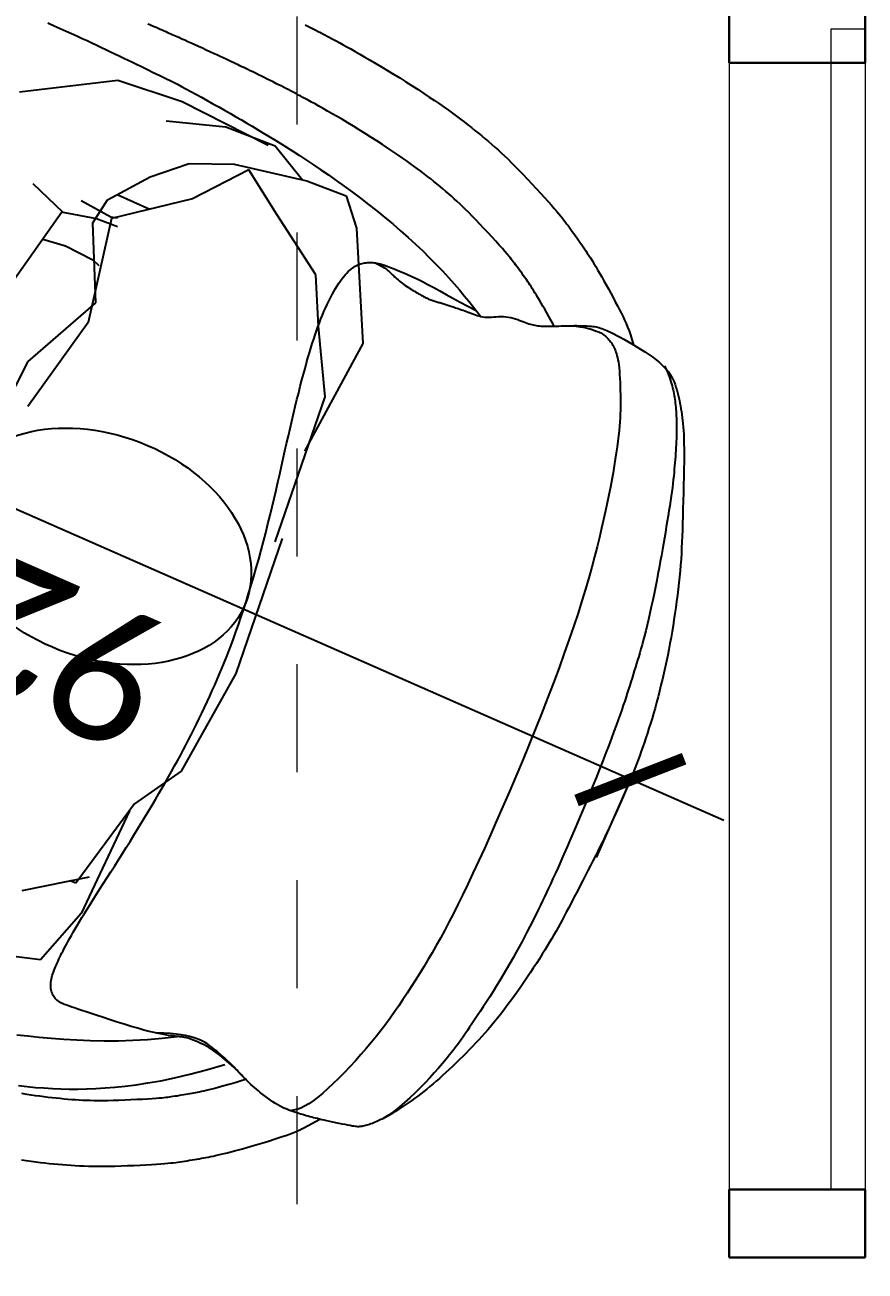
# Model space of a CAD drawing. Header units: millimetres. Extents: x -18512 to 101824, y -95768 to 52898.
# Drawn here: x 75203 to 75821, y -62387 to -61471 of the extents above; entities that cross this region are included whole.
import ezdxf

# ---------------------------------------------------------------- set-up
doc = ezdxf.new("R2010")
doc.units = ezdxf.units.MM
doc.header["$LTSCALE"] = 25
doc.header["$PDMODE"] = 3
doc.linetypes.add('Dash', pattern=[6.35, 3.175, -3.175])
doc.layers.get('0').update_dxf_attribs({"color": 254, "lineweight": 0})
doc.layers.get('Defpoints').update_dxf_attribs({"lineweight": 0})
doc.layers.add('721T_Furniture', color=1, linetype='Continuous')
doc.layers.add('WD-PEOPLE', color=8, linetype='Continuous')
for name, color, linetype, lineweight in [('A-GLAZ', 6, 'Continuous', 9), ('A-GLAZ-CWMG', 51, 'Continuous', 9), ('hatch', 252, 'Continuous', 0), ('I-WALL', 2, 'Continuous', 9)]:
    doc.layers.add(name, color=color, linetype=linetype, lineweight=lineweight)
doc.styles.add('FW_Calibri', font='calibri.ttf')
doc.dimstyles.new('1-50', dxfattribs={"dimscale": 50, "dimtxt": 2, "dimasz": 1.2, "dimexe": 1.25, "dimexo": 0.625, "dimtad": 1, "dimdec": 0, "dimtxsty": 'FW_Calibri', "dimblk": 'ARCHTICK', "dimcen": 2.5, "dimdle": 1.5, "dimadec": 0, "dimazin": 0, "dimtfac": 1, "dimtdec": 0, "dimtmove": 0, "dimatfit": 3, "dimfxl": 6, "dimfxlon": 1, "dimarcsym": 0})

# ---------------------------------------------------------------- blocks, each defined once
blk = doc.blocks.new('System Panel - Glazed-8454330-FIRST FLOOR PLAN')
at = {"layer": 'A-GLAZ', "lineweight": 18}
for p, q in [((426.67, 49.5), (-426.67, 49.5)), ((-426.67, 49.5), (-426.67, 24.5)), ((426.67, 24.5), (426.67, 49.5)), ((-426.67, 24.5), (426.67, 24.5))]:
    blk.add_line(p, q, dxfattribs=at)
blk = doc.blocks.new('Rectangular Mullion - 50 x 100mm-8454334-FIRST FLOOR PLAN')
at = {"layer": 'A-GLAZ-CWMG'}
for p, q in [((16492.07, -12913.1), (16492.07, -12084.77)), ((16592.07, -12913.1), (16592.07, -12084.77))]:
    blk.add_line(p, q, dxfattribs=at)
blk = doc.blocks.new('Rectangular Mullion - 50 x 100mm-7747785-FIRST FLOOR PLAN')
at = {"layer": 'A-GLAZ-CWMG', "lineweight": 30}
for p, q in [((0, 50), (-50, 50)), ((-50, 50), (-50, -50)), ((0, -50), (0, 50)), ((-50, -50), (0, -50))]:
    blk.add_line(p, q, dxfattribs=at)
blk = doc.blocks.new('Rectangular Mullion - 50 x 100mm-5950993-FIRST FLOOR PLAN')
at = {"layer": 'A-GLAZ-CWMG', "lineweight": 30}
for p, q in [((-25, 50), (25, 50)), ((-25, -50), (-25, 50)), ((25, 50), (25, -50)), ((25, -50), (-25, -50))]:
    blk.add_line(p, q, dxfattribs=at)
blk = doc.blocks.new('Reception Armchair')
for points in [[(19259.4, 17710.44), (19259.59, 17712.43), (19259.77, 17714.06), (19259.95, 17715.39), (19260.11, 17716.46), (19260.28, 17717.33), (19260.44, 17718.03), (19260.61, 17718.63), (19260.79, 17719.18), (19260.98, 17719.7), (19261.18, 17720.23), (19261.39, 17720.76), (19261.62, 17721.31), (19261.85, 17721.9), (19262.1, 17722.52), (19262.37, 17723.19), (19262.64, 17723.92), (19262.93, 17724.72), (19263.22, 17725.58), (19263.52, 17726.48), (19263.82, 17727.44), (19264.12, 17728.43), (19264.4, 17729.45), (19264.68, 17730.49), (19264.93, 17731.54), (19265.16, 17732.6), (19265.37, 17733.65), (19265.57, 17734.7), (19265.74, 17735.72), (19265.9, 17736.72), (19266.04, 17737.68), (19266.17, 17738.6), (19266.29, 17739.46), (19266.4, 17740.27), (19266.5, 17741.02), (19266.59, 17741.73), (19266.67, 17742.41), (19266.74, 17743.05), (19266.8, 17743.67), (19266.86, 17744.28), (19266.9, 17744.87), (19266.94, 17745.47), (19266.97, 17746.07), (19266.99, 17746.67), (19267, 17747.27), (19267, 17747.87), (19266.99, 17748.47), (19266.97, 17749.06), (19266.93, 17749.66), (19266.89, 17750.26), (19266.83, 17750.86), (19266.77, 17751.45), (19266.7, 17752.05), (19266.63, 17752.65), (19266.56, 17753.25), (19266.49, 17753.85), (19266.42, 17754.45), (19266.37, 17755.06), (19266.31, 17755.67), (19266.27, 17756.28), (19266.22, 17756.89), (19266.18, 17757.5), (19266.13, 17758.12), (19266.09, 17758.74), (19266.05, 17759.36), (19266, 17759.98), (19265.94, 17760.62), (19265.89, 17761.28), (19265.83, 17761.96), (19265.78, 17762.67), (19265.72, 17763.42), (19265.67, 17764.23), (19265.61, 17765.09), (19265.56, 17766.01), (19265.51, 17766.99), (19265.46, 17768.01), (19265.42, 17769.07), (19265.37, 17770.16), (19265.33, 17771.26), (19265.29, 17772.38), (19265.25, 17773.49), (19265.2, 17774.6), (19265.15, 17775.7), (19265.07, 17776.8), (19264.96, 17777.9), (19264.8, 17779.01), (19264.57, 17780.12), (19264.27, 17781.25), (19263.88, 17782.39), (19263.4, 17783.55), (19262.85, 17784.74), (19262.25, 17785.95), (19261.62, 17787.18), (19261, 17788.45), (19260.41, 17789.74), (19259.87, 17791.07), (19259.41, 17792.43), (19259.06, 17793.82), (19258.79, 17795.23), (19258.6, 17796.65), (19258.47, 17798.06), (19258.39, 17799.43), (19258.35, 17800.77), (19258.32, 17802.04), (19258.29, 17803.23), (19258.26, 17804.33), (19258.21, 17805.35), (19258.14, 17806.31), (19258.06, 17807.22), (19257.95, 17808.09), (19257.82, 17808.93), (19257.66, 17809.77), (19257.47, 17810.62), (19257.25, 17811.49), (19256.99, 17812.38), (19256.71, 17813.3), (19256.39, 17814.24), (19256.04, 17815.21), (19255.66, 17816.22), (19255.24, 17817.25), (19254.8, 17818.31), (19254.32, 17819.42), (19253.81, 17820.55), (19253.28, 17821.72), (19252.73, 17822.94), (19252.16, 17824.19), (19251.57, 17825.48), (19250.97, 17826.81), (19250.36, 17828.19), (19249.75, 17829.6), (19249.14, 17831.05), (19248.55, 17832.49), (19247.97, 17833.93), (19247.42, 17835.33), (19246.92, 17836.68), (19246.45, 17837.96), (19246.05, 17839.15), (19245.7, 17840.24), (19245.42, 17841.23), (19245.19, 17842.16), (19245, 17843.05), (19244.85, 17843.9), (19244.74, 17844.76), (19244.66, 17845.63), (19244.6, 17846.53), (19244.57, 17847.49), (19244.55, 17848.54), (19244.56, 17849.7), (19244.61, 17851.01), (19244.69, 17852.48), (19244.81, 17854.16), (19244.97, 17856.06), (19245.19, 17858.21), (19245.46, 17860.63), (19245.78, 17863.27), (19246.15, 17866.07), (19246.57, 17868.96), (19247.03, 17871.87), (19247.54, 17874.75), (19248.09, 17877.53), (19248.68, 17880.15), (19249.31, 17882.55), (19249.98, 17884.75), (19250.7, 17886.75), (19251.46, 17888.59), (19252.28, 17890.27), (19253.14, 17891.82), (19254.07, 17893.26), (19255.06, 17894.6), (19256.11, 17895.86), (19257.22, 17897.06), (19258.38, 17898.19), (19259.58, 17899.27), (19260.82, 17900.3), (19262.08, 17901.29), (19263.38, 17902.24), (19264.68, 17903.17), (19266, 17904.08), (19267.34, 17904.97), (19268.69, 17905.85), (19270.08, 17906.72), (19271.49, 17907.58), (19272.95, 17908.44), (19274.46, 17909.3), (19276.02, 17910.17), (19277.65, 17911.05), (19279.38, 17911.95), (19281.25, 17912.89), (19283.31, 17913.88), (19285.61, 17914.94), (19288.17, 17916.08), (19291.05, 17917.31), (19294.29, 17918.66), (19297.9, 17920.12), (19301.83, 17921.68), (19305.99, 17923.31), (19310.31, 17924.97), (19314.68, 17926.65), (19319.04, 17928.31), (19323.29, 17929.92), (19327.35, 17931.46), (19331.17, 17932.9), (19334.75, 17934.25), (19338.16, 17935.53), (19341.43, 17936.73), (19344.61, 17937.87), (19347.75, 17938.97), (19350.88, 17940.04), (19354.06, 17941.08), (19357.33, 17942.11), (19360.66, 17943.13), (19364.06, 17944.13), (19367.5, 17945.11), (19370.97, 17946.06), (19374.45, 17947), (19377.94, 17947.9), (19381.4, 17948.78), (19384.85, 17949.63), (19388.26, 17950.45), (19391.67, 17951.23), (19395.07, 17951.99), (19398.48, 17952.72), (19401.89, 17953.43), (19405.33, 17954.11), (19408.8, 17954.77), (19412.3, 17955.4), (19415.82, 17956.01), (19419.35, 17956.59), (19422.86, 17957.14), (19426.34, 17957.66), (19429.77, 17958.14), (19433.14, 17958.59), (19436.42, 17959), (19439.61, 17959.36), (19442.7, 17959.69), (19445.71, 17959.98), (19448.65, 17960.23), (19451.53, 17960.46), (19454.35, 17960.66), (19457.12, 17960.84), (19459.86, 17960.99), (19462.57, 17961.12), (19465.26, 17961.24), (19467.95, 17961.34), (19470.65, 17961.42), (19473.35, 17961.48), (19476.09, 17961.53), (19478.87, 17961.56), (19481.69, 17961.57), (19484.57, 17961.56), (19487.48, 17961.54), (19490.42, 17961.5), (19493.36, 17961.45), (19496.29, 17961.38), (19499.17, 17961.31), (19502, 17961.22), (19504.75, 17961.12), (19507.42, 17961.01), (19510.02, 17960.9), (19512.58, 17960.77), (19515.14, 17960.63), (19517.73, 17960.47), (19520.38, 17960.3), (19523.11, 17960.11), (19525.97, 17959.91), (19528.96, 17959.68), (19532.07, 17959.43), (19535.27, 17959.18), (19538.52, 17958.91), (19541.79, 17958.64), (19545.04, 17958.36), (19548.26, 17958.08), (19551.39, 17957.81), (19554.42, 17957.54), (19557.35, 17957.28), (19560.18, 17957.02), (19562.93, 17956.77), (19565.6, 17956.51), (19568.2, 17956.25), (19570.73, 17955.99), (19573.2, 17955.73), (19575.63, 17955.45), (19578.03, 17955.16), (19580.44, 17954.86), (19582.88, 17954.53), (19585.38, 17954.17), (19587.97, 17953.77), (19590.68, 17953.34), (19593.52, 17952.86), (19596.52, 17952.33), (19599.66, 17951.75), (19602.91, 17951.13), (19606.23, 17950.48), (19609.59, 17949.8), (19612.96, 17949.09), (19616.32, 17948.37), (19619.62, 17947.63), (19622.84, 17946.89), (19625.98, 17946.13), (19629.05, 17945.36), (19632.03, 17944.59), (19634.94, 17943.8), (19637.78, 17942.99), (19640.55, 17942.16), (19643.24, 17941.32), (19645.87, 17940.46), (19648.45, 17939.58), (19650.98, 17938.68), (19653.47, 17937.75), (19655.95, 17936.81), (19658.41, 17935.84), (19660.88, 17934.85), (19663.35, 17933.83), (19665.85, 17932.79), (19668.35, 17931.73), (19670.86, 17930.65), (19673.34, 17929.56), (19675.8, 17928.46), (19678.22, 17927.36), (19680.58, 17926.25), (19682.88, 17925.15), (19685.09, 17924.05), (19687.24, 17922.96), (19689.32, 17921.87), (19691.34, 17920.78), (19693.31, 17919.68), (19695.23, 17918.57), (19697.12, 17917.45), (19698.97, 17916.33), (19700.8, 17915.18), (19702.59, 17914.04), (19704.32, 17912.91), (19705.98, 17911.81), (19707.54, 17910.75), (19709, 17909.75), (19710.33, 17908.82), (19711.51, 17907.98), (19712.54, 17907.23), (19713.43, 17906.58), (19714.21, 17905.98), (19714.9, 17905.44), (19715.53, 17904.94), (19716.12, 17904.44), (19716.7, 17903.95), (19717.28, 17903.43), (19717.9, 17902.89), (19718.54, 17902.31), (19719.2, 17901.71), (19719.87, 17901.08), (19720.54, 17900.44), (19721.19, 17899.78), (19721.83, 17899.12), (19722.45, 17898.46), (19723.03, 17897.8), (19723.57, 17897.15), (19724.08, 17896.5), (19724.55, 17895.88), (19724.98, 17895.26), (19725.37, 17894.67), (19725.73, 17894.11), (19726.05, 17893.57), (19726.32, 17893.06), (19726.57, 17892.54), (19726.8, 17892), (19727.01, 17891.39), (19727.23, 17890.68), (19727.44, 17889.85), (19727.68, 17888.86), (19727.93, 17887.67), (19728.22, 17886.28), (19728.53, 17884.71), (19728.86, 17883.01), (19729.2, 17881.22), (19729.54, 17879.39), (19729.87, 17877.56), (19730.2, 17875.78), (19730.49, 17874.11), (19730.76, 17872.56), (19731.01, 17871.13), (19731.22, 17869.81), (19731.42, 17868.57), (19731.6, 17867.4), (19731.76, 17866.28), (19731.91, 17865.19), (19732.05, 17864.1), (19732.19, 17863.02), (19732.31, 17861.92), (19732.43, 17860.81), (19732.55, 17859.69), (19732.65, 17858.56), (19732.75, 17857.41), (19732.85, 17856.26), (19732.94, 17855.08), (19733.02, 17853.89), (19733.09, 17852.67), (19733.14, 17851.42), (19733.16, 17850.13), (19733.14, 17848.78), (19733.08, 17847.38), (19732.95, 17845.9), (19732.77, 17844.34), (19732.52, 17842.71), (19732.2, 17841.01), (19731.84, 17839.26), (19731.43, 17837.51), (19730.99, 17835.75), (19730.53, 17834.04), (19730.05, 17832.37), (19729.58, 17830.78), (19729.11, 17829.3), (19728.65, 17827.9), (19728.2, 17826.6), (19727.76, 17825.37), (19727.32, 17824.22), (19726.89, 17823.13), (19726.47, 17822.1), (19726.05, 17821.12), (19725.64, 17820.18), (19725.23, 17819.27), (19724.82, 17818.38), (19724.41, 17817.49), (19723.99, 17816.58), (19723.57, 17815.65), (19723.13, 17814.68), (19722.68, 17813.65), (19722.22, 17812.55), (19721.74, 17811.4), (19721.26, 17810.21), (19720.78, 17808.99), (19720.3, 17807.76), (19719.84, 17806.52), (19719.39, 17805.3), (19718.96, 17804.1), (19718.55, 17802.94), (19718.17, 17801.81), (19717.82, 17800.72), (19717.48, 17799.65), (19717.17, 17798.61), (19716.87, 17797.59), (19716.59, 17796.59), (19716.32, 17795.59), (19716.07, 17794.61), (19715.84, 17793.6), (19715.64, 17792.56), (19715.47, 17791.44), (19715.34, 17790.23), (19715.27, 17788.89), (19715.25, 17787.41), (19715.3, 17785.75), (19715.42, 17783.9), (19715.65, 17781.82), (19716.02, 17779.49), (19716.56, 17776.89), (19717.31, 17774.01), (19718.29, 17770.8), (19719.55, 17767.26), (19721.1, 17763.36)], [(19250.68, 17888.39), (19252.09, 17889.96), (19253.4, 17891.34), (19254.62, 17892.55), (19255.77, 17893.62), (19256.85, 17894.57), (19257.87, 17895.42), (19258.85, 17896.2), (19259.81, 17896.92), (19260.74, 17897.6), (19261.66, 17898.26), (19262.58, 17898.9), (19263.5, 17899.51), (19264.43, 17900.11), (19265.36, 17900.7), (19266.32, 17901.28), (19267.3, 17901.85), (19268.3, 17902.43), (19269.34, 17903), (19270.41, 17903.56), (19271.51, 17904.13), (19272.64, 17904.7), (19273.8, 17905.27), (19275, 17905.83), (19276.23, 17906.4), (19277.49, 17906.97), (19278.78, 17907.53), (19280.11, 17908.1), (19281.48, 17908.66), (19282.87, 17909.22), (19284.3, 17909.79), (19285.77, 17910.35), (19287.27, 17910.91), (19288.8, 17911.46), (19290.36, 17912.02), (19291.96, 17912.58), (19293.58, 17913.14), (19295.24, 17913.7), (19296.93, 17914.26), (19298.65, 17914.82), (19300.4, 17915.39), (19302.18, 17915.96), (19304.01, 17916.53), (19305.89, 17917.11), (19307.84, 17917.71), (19309.88, 17918.3), (19312.02, 17918.91), (19314.28, 17919.54), (19316.66, 17920.17), (19319.18, 17920.82), (19321.84, 17921.48), (19324.61, 17922.16), (19327.49, 17922.84), (19330.47, 17923.54), (19333.54, 17924.25), (19336.67, 17924.97), (19339.87, 17925.7), (19343.12, 17926.43), (19346.43, 17927.18), (19349.79, 17927.93), (19353.22, 17928.68), (19356.71, 17929.44), (19360.28, 17930.19), (19363.92, 17930.95), (19367.65, 17931.7), (19371.45, 17932.46), (19375.3, 17933.2), (19379.15, 17933.92), (19382.96, 17934.61), (19386.69, 17935.27), (19390.29, 17935.88), (19393.73, 17936.44), (19396.97, 17936.94), (19399.97, 17937.37), (19402.75, 17937.74), (19405.35, 17938.07), (19407.79, 17938.35), (19410.12, 17938.59), (19412.35, 17938.81), (19414.53, 17939.02), (19416.69, 17939.22), (19418.84, 17939.42), (19421.01, 17939.62), (19423.2, 17939.82), (19425.4, 17940.02), (19427.63, 17940.21), (19429.89, 17940.41), (19432.19, 17940.6), (19434.52, 17940.79), (19436.9, 17940.98), (19439.37, 17941.16), (19441.95, 17941.34), (19444.7, 17941.51), (19447.65, 17941.67), (19450.84, 17941.83), (19454.31, 17941.98), (19458.1, 17942.13), (19462.24, 17942.26), (19466.7, 17942.39), (19471.44, 17942.51), (19476.42, 17942.61), (19481.6, 17942.69), (19486.94, 17942.75), (19492.41, 17942.8), (19497.96, 17942.81), (19503.55, 17942.81), (19509.13, 17942.77), (19514.65, 17942.72), (19520.05, 17942.65), (19525.28, 17942.57), (19530.28, 17942.47), (19535, 17942.37), (19539.39, 17942.26), (19543.41, 17942.15), (19547.09, 17942.03), (19550.48, 17941.92), (19553.63, 17941.79), (19556.59, 17941.67), (19559.39, 17941.53), (19562.11, 17941.39), (19564.77, 17941.25), (19567.44, 17941.09), (19570.12, 17940.92), (19572.84, 17940.74), (19575.62, 17940.54), (19578.47, 17940.32), (19581.43, 17940.08), (19584.5, 17939.81), (19587.7, 17939.51), (19591.05, 17939.19), (19594.54, 17938.83), (19598.13, 17938.44), (19601.8, 17938.02), (19605.54, 17937.56), (19609.31, 17937.06), (19613.09, 17936.53), (19616.86, 17935.96), (19620.6, 17935.36), (19624.28, 17934.73), (19627.87, 17934.09), (19631.35, 17933.44), (19634.7, 17932.8), (19637.89, 17932.17), (19640.9, 17931.58), (19643.69, 17931.03), (19646.27, 17930.53), (19648.67, 17930.06), (19650.94, 17929.61), (19653.14, 17929.16), (19655.33, 17928.68), (19657.57, 17928.17), (19659.9, 17927.6), (19662.38, 17926.95), (19665.07, 17926.22), (19667.94, 17925.39), (19670.99, 17924.46), (19674.2, 17923.44), (19677.56, 17922.33), (19681.05, 17921.11), (19684.65, 17919.81), (19688.35, 17918.4), (19692.12, 17916.9), (19695.93, 17915.3), (19699.73, 17913.61), (19703.47, 17911.83), (19707.1, 17909.95), (19710.58, 17907.99), (19713.85, 17905.93), (19716.88, 17903.79)], [(19249.75, 17829.6), (19249.02, 17832.2), (19248.45, 17834.43), (19248.02, 17836.32), (19247.71, 17837.92), (19247.49, 17839.29), (19247.35, 17840.46), (19247.26, 17841.48), (19247.21, 17842.4), (19247.17, 17843.25), (19247.14, 17844.05), (19247.13, 17844.81), (19247.13, 17845.53), (19247.16, 17846.23), (19247.21, 17846.9), (19247.28, 17847.56), (19247.38, 17848.22), (19247.52, 17848.88), (19247.69, 17849.54), (19247.88, 17850.2), (19248.11, 17850.86), (19248.38, 17851.52), (19248.67, 17852.19), (19249, 17852.85), (19249.36, 17853.5), (19249.75, 17854.16), (19250.18, 17854.81), (19250.64, 17855.47), (19251.14, 17856.12), (19251.68, 17856.76), (19252.25, 17857.41), (19252.86, 17858.06), (19253.51, 17858.7), (19254.2, 17859.35), (19254.95, 17860), (19255.78, 17860.67), (19256.7, 17861.36), (19257.75, 17862.07), (19258.93, 17862.82), (19260.28, 17863.61), (19261.8, 17864.45), (19263.51, 17865.34), (19265.38, 17866.27), (19267.39, 17867.23), (19269.48, 17868.21), (19271.64, 17869.19), (19273.82, 17870.16), (19276, 17871.11), (19278.13, 17872.03), (19280.19, 17872.9), (19282.21, 17873.73), (19284.23, 17874.54), (19286.29, 17875.32), (19288.42, 17876.09), (19290.66, 17876.86), (19293.06, 17877.63), (19295.64, 17878.42), (19298.43, 17879.23), (19301.45, 17880.06), (19304.67, 17880.91), (19308.09, 17881.77), (19311.7, 17882.65), (19315.48, 17883.53), (19319.43, 17884.42), (19323.55, 17885.31), (19327.81, 17886.2), (19332.24, 17887.08), (19336.84, 17887.97), (19341.62, 17888.84), (19346.6, 17889.71), (19351.79, 17890.57), (19357.19, 17891.41), (19362.82, 17892.24), (19368.69, 17893.06), (19374.83, 17893.85), (19381.26, 17894.62), (19387.99, 17895.35), (19395.06, 17896.03), (19402.49, 17896.67), (19410.29, 17897.24), (19418.5, 17897.76), (19427.13, 17898.2), (19436.11, 17898.58), (19445.4, 17898.89), (19454.92, 17899.13), (19464.61, 17899.31), (19474.42, 17899.42), (19484.27, 17899.48), (19494.1, 17899.48), (19503.85, 17899.42), (19513.46, 17899.3), (19522.89, 17899.14), (19532.07, 17898.93), (19540.95, 17898.69), (19549.47, 17898.41), (19557.58, 17898.1), (19565.24, 17897.76), (19572.39, 17897.41), (19579.07, 17897.02), (19585.34, 17896.61), (19591.24, 17896.18), (19596.83, 17895.71), (19602.15, 17895.21), (19607.27, 17894.67), (19612.22, 17894.09), (19617.06, 17893.47), (19621.8, 17892.81), (19626.44, 17892.12), (19631.01, 17891.39), (19635.49, 17890.62), (19639.91, 17889.82), (19644.27, 17888.99), (19648.58, 17888.14), (19652.85, 17887.25), (19657.09, 17886.32), (19661.33, 17885.34), (19665.57, 17884.3), (19669.84, 17883.19), (19674.14, 17881.99), (19678.51, 17880.7), (19682.94, 17879.3), (19687.45, 17877.79), (19692, 17876.18), (19696.52, 17874.49), (19700.96, 17872.75), (19705.26, 17870.98), (19709.37, 17869.19), (19713.23, 17867.41), (19716.78, 17865.67), (19719.99, 17863.97), (19722.84, 17862.3), (19725.35, 17860.64), (19727.55, 17858.98), (19729.42, 17857.28), (19731.01, 17855.54), (19732.3, 17853.74), (19733.33, 17851.84)], [(19726.22, 17821.52), (19726.31, 17821.42), (19727.98, 17819.39), (19729.62, 17817.37), (19731.22, 17815.39), (19732.73, 17813.5), (19734.13, 17811.7), (19735.45, 17809.99), (19736.69, 17808.37), (19737.84, 17806.83), (19738.91, 17805.38), (19739.92, 17804), (19740.85, 17802.7), (19741.72, 17801.47), (19742.52, 17800.33), (19743.25, 17799.28), (19743.93, 17798.3), (19744.56, 17797.36), (19745.16, 17796.45), (19745.75, 17795.55), (19746.35, 17794.62), (19746.96, 17793.66), (19747.6, 17792.64), (19748.26, 17791.59), (19748.93, 17790.51), (19749.59, 17789.42), (19750.26, 17788.33), (19750.91, 17787.24), (19751.55, 17786.17), (19752.16, 17785.15), (19752.71, 17784.21), (19753.2, 17783.37), (19753.67, 17782.54), (19754.17, 17781.62), (19754.75, 17780.52), (19755.45, 17779.17), (19756.29, 17777.5), (19757.29, 17775.48), (19758.47, 17773.07), (19759.77, 17770.35), (19761.17, 17767.41), (19762.62, 17764.31), (19764.09, 17761.15), (19765.52, 17758.01), (19766.88, 17754.96), (19768.14, 17752.11), (19769.26, 17749.48), (19770.26, 17747.07), (19771.16, 17744.81), (19771.99, 17742.68), (19772.75, 17740.64), (19773.48, 17738.64), (19774.18, 17736.63), (19774.87, 17734.59), (19775.56, 17732.51), (19776.24, 17730.4), (19776.91, 17728.26), (19777.57, 17726.1), (19778.22, 17723.9), (19778.87, 17721.66), (19779.51, 17719.38), (19780.15, 17717.05), (19780.78, 17714.68), (19781.4, 17712.27), (19782.02, 17709.78), (19782.64, 17707.2), (19783.27, 17704.48)], [(19818.93, 17718.82), (19818.23, 17721.61), (19817.54, 17724.32), (19816.83, 17726.95), (19816.13, 17729.54), (19815.41, 17732.08), (19814.69, 17734.59), (19813.95, 17737.06), (19813.21, 17739.5), (19812.45, 17741.91), (19811.68, 17744.29), (19810.9, 17746.65), (19810.11, 17749), (19809.29, 17751.36), (19808.42, 17753.75), (19807.5, 17756.2), (19806.52, 17758.75), (19805.45, 17761.42), (19804.28, 17764.22), (19803.01, 17767.2), (19801.62, 17770.37), (19800.15, 17773.66), (19798.62, 17777.01), (19797.07, 17780.36), (19795.54, 17783.62), (19794.06, 17786.73), (19792.67, 17789.63), (19791.4, 17792.23), (19790.28, 17794.5), (19789.29, 17796.46), (19788.41, 17798.16), (19787.62, 17799.65), (19786.89, 17800.98), (19786.21, 17802.19), (19785.55, 17803.34), (19784.88, 17804.47), (19784.19, 17805.63), (19783.48, 17806.81), (19782.76, 17808.01), (19782.02, 17809.22), (19781.28, 17810.43), (19780.54, 17811.64), (19779.8, 17812.82), (19779.07, 17813.99), (19778.34, 17815.12), (19777.62, 17816.24), (19776.9, 17817.35), (19776.15, 17818.48), (19775.37, 17819.63), (19774.56, 17820.82), (19773.69, 17822.07), (19772.76, 17823.39), (19771.77, 17824.8), (19770.7, 17826.28), (19769.55, 17827.86), (19768.32, 17829.52), (19767.01, 17831.27), (19765.62, 17833.1), (19764.13, 17835.03), (19762.55, 17837.04), (19760.89, 17839.14), (19759.15, 17841.29), (19757.38, 17843.47), (19755.58, 17845.65), (19753.81, 17847.79), (19752.06, 17849.86), (19750.39, 17851.83), (19748.8, 17853.68), (19747.32, 17855.38), (19745.88, 17856.97), (19744.44, 17858.5), (19742.91, 17860.04), (19741.23, 17861.62), (19739.34, 17863.31), (19737.16, 17865.16), (19731.19, 17870.03)], [(19253.87, 17820.42), (19253.02, 17819.39), (19251.37, 17817.37), (19249.78, 17815.39), (19248.27, 17813.5), (19246.86, 17811.7), (19245.54, 17809.99), (19244.31, 17808.37), (19243.16, 17806.83), (19242.08, 17805.38), (19241.08, 17804), (19240.14, 17802.7), (19239.27, 17801.47), (19238.47, 17800.33), (19237.74, 17799.28), (19237.07, 17798.3), (19236.44, 17797.36), (19235.84, 17796.45), (19235.25, 17795.55), (19234.65, 17794.62), (19234.03, 17793.66), (19233.39, 17792.64), (19232.74, 17791.59), (19232.07, 17790.51), (19231.4, 17789.42), (19230.74, 17788.33), (19230.08, 17787.24), (19229.44, 17786.17), (19228.83, 17785.15), (19228.29, 17784.21), (19227.8, 17783.37), (19227.33, 17782.54), (19226.83, 17781.62), (19226.24, 17780.52), (19225.54, 17779.17), (19224.7, 17777.5), (19223.7, 17775.48), (19222.53, 17773.07), (19221.22, 17770.35), (19219.82, 17767.41), (19218.37, 17764.31), (19216.91, 17761.15), (19215.48, 17758.01), (19214.11, 17754.96), (19212.86, 17752.11), (19211.74, 17749.48), (19210.74, 17747.07), (19209.83, 17744.81), (19209.01, 17742.68), (19208.24, 17740.64), (19207.52, 17738.64), (19206.82, 17736.63), (19206.13, 17734.59), (19205.44, 17732.51), (19204.76, 17730.4), (19204.09, 17728.26), (19203.43, 17726.1), (19202.78, 17723.9), (19202.13, 17721.66), (19201.49, 17719.38), (19200.85, 17717.05), (19200.22, 17714.68), (19199.6, 17712.27), (19198.98, 17709.78), (19198.35, 17707.2), (19197.73, 17704.48), (19197.09, 17701.61), (19196.44, 17698.55), (19195.76, 17695.28), (19195.07, 17691.78), (19194.37, 17688.08), (19193.66, 17684.24), (19192.96, 17680.31), (19192.27, 17676.34), (19191.61, 17672.39), (19190.98, 17668.5), (19190.4, 17664.74), (19189.86, 17661.12), (19189.37, 17657.65), (19188.92, 17654.34), (19188.51, 17651.21), (19188.13, 17648.26), (19187.8, 17645.5), (19187.5, 17642.96), (19187.23, 17640.63), (19187, 17638.55), (19186.8, 17636.7), (19186.62, 17635.05), (19186.47, 17633.56), (19186.33, 17632.17), (19186.2, 17630.85), (19186.08, 17629.54), (19185.97, 17628.2), (19185.84, 17626.81), (19185.72, 17625.38), (19185.6, 17623.89), (19185.47, 17622.36), (19185.35, 17620.76), (19185.22, 17619.11), (19185.09, 17617.4), (19184.96, 17615.62), (19184.83, 17613.76), (19184.69, 17611.86), (19184.56, 17609.92), (19184.43, 17608), (19184.31, 17606.1), (19184.19, 17604.28), (19184.08, 17602.53), (19183.97, 17600.88), (19183.88, 17599.38), (19183.8, 17598), (19183.72, 17596.71), (19183.65, 17595.47), (19183.58, 17594.24), (19183.52, 17592.98), (19183.45, 17591.66), (19183.38, 17590.24), (19183.3, 17588.71), (19183.22, 17587.06), (19183.14, 17585.3), (19183.06, 17583.43), (19182.97, 17581.45), (19182.89, 17579.38), (19182.8, 17577.22), (19182.71, 17574.96), (19182.62, 17572.62), (19182.53, 17570.24), (19182.45, 17567.83), (19182.36, 17565.45), (19182.28, 17563.15), (19182.21, 17560.97), (19182.14, 17558.95), (19182.09, 17557.14), (19182.04, 17555.58), (19181.99, 17554.23), (19181.96, 17553.04), (19181.92, 17551.99), (19181.9, 17551.03), (19181.87, 17550.11), (19181.85, 17549.17), (19181.82, 17548.2), (19181.8, 17547.11), (19181.77, 17545.95), (19181.74, 17544.72), (19181.72, 17543.45), (19181.69, 17542.15), (19181.66, 17540.82), (19181.63, 17539.5), (19181.61, 17538.19), (19181.58, 17536.91), (19181.56, 17535.66)], [(19147.19, 17620.21), (19147.33, 17622), (19147.46, 17623.73), (19147.59, 17625.4), (19147.73, 17627.01), (19147.86, 17628.57), (19147.98, 17630.08), (19148.11, 17631.54), (19148.24, 17632.97), (19148.37, 17634.39), (19148.51, 17635.84), (19148.66, 17637.37), (19148.83, 17639), (19149.02, 17640.78), (19149.23, 17642.74), (19149.47, 17644.92), (19149.75, 17647.35), (19150.07, 17650.02), (19150.42, 17652.93), (19150.82, 17656.05), (19151.25, 17659.38), (19151.73, 17662.9), (19152.26, 17666.59), (19152.83, 17670.45), (19153.45, 17674.45), (19154.11, 17678.55), (19154.81, 17682.71), (19155.53, 17686.88), (19156.27, 17691.02), (19157.02, 17695.08), (19157.77, 17699.01), (19158.51, 17702.78), (19159.24, 17706.33), (19159.96, 17709.7), (19160.67, 17712.88), (19161.37, 17715.92), (19162.07, 17718.82), (19162.76, 17721.61), (19163.46, 17724.32), (19164.16, 17726.95), (19164.87, 17729.54), (19165.59, 17732.08), (19166.31, 17734.59), (19167.04, 17737.06), (19167.79, 17739.5), (19168.54, 17741.91), (19169.31, 17744.29), (19170.09, 17746.65), (19170.89, 17749), (19171.71, 17751.36), (19172.57, 17753.75), (19173.49, 17756.2), (19174.48, 17758.75), (19175.55, 17761.42), (19176.71, 17764.22), (19177.99, 17767.2), (19179.37, 17770.37), (19180.85, 17773.66), (19182.38, 17777.01), (19183.92, 17780.36), (19185.45, 17783.62), (19186.93, 17786.73), (19188.32, 17789.63), (19189.59, 17792.23), (19190.72, 17794.5), (19191.71, 17796.46), (19192.59, 17798.16), (19193.38, 17799.65), (19194.1, 17800.98), (19194.79, 17802.19), (19195.45, 17803.34), (19196.12, 17804.47), (19196.8, 17805.63), (19197.51, 17806.81), (19198.24, 17808.01), (19198.97, 17809.22), (19199.71, 17810.43), (19200.46, 17811.64), (19201.2, 17812.82), (19201.93, 17813.99), (19202.65, 17815.12), (19203.37, 17816.24), (19204.1, 17817.35), (19204.85, 17818.48), (19205.62, 17819.63), (19206.44, 17820.82), (19207.3, 17822.07), (19208.23, 17823.39), (19209.23, 17824.8), (19210.3, 17826.28), (19211.45, 17827.86), (19212.67, 17829.52), (19213.98, 17831.27), (19215.38, 17833.1), (19216.87, 17835.03), (19218.44, 17837.04), (19220.11, 17839.14), (19221.84, 17841.29), (19223.62, 17843.47), (19225.41, 17845.65), (19227.19, 17847.79), (19228.93, 17849.86), (19230.61, 17851.83), (19232.2, 17853.68), (19233.68, 17855.38), (19235.11, 17856.97), (19236.56, 17858.5), (19238.09, 17860.04), (19239.77, 17861.62), (19241.66, 17863.31), (19243.83, 17865.16), (19246.35, 17867.21)], [(19725.14, 17818.95), (19722.47, 17812.6), (19720.44, 17807.05), (19718.95, 17802.22), (19717.93, 17798.06), (19717.28, 17794.51), (19716.93, 17791.49), (19716.77, 17788.96), (19716.73, 17786.83), (19716.74, 17785.06), (19716.77, 17783.59), (19716.82, 17782.39), (19716.89, 17781.4), (19716.98, 17780.6), (19717.09, 17779.92), (19717.2, 17779.34), (19717.33, 17778.8), (19717.46, 17778.28), (19717.59, 17777.73), (19717.75, 17777.15), (19717.92, 17776.51), (19718.12, 17775.79), (19718.34, 17774.97), (19718.6, 17774.03), (19718.9, 17772.95), (19719.24, 17771.71), (19719.62, 17770.27), (19720.03, 17768.61), (19720.46, 17766.69), (19720.9, 17764.48), (19721.35, 17761.96), (19721.8, 17759.07), (19722.24, 17755.81), (19722.67, 17752.15), (19723.08, 17748.18), (19723.47, 17744.01), (19723.83, 17739.75), (19724.17, 17735.51), (19724.49, 17731.39), (19724.77, 17727.51), (19725.02, 17723.97), (19725.24, 17720.85), (19725.42, 17718.15), (19725.58, 17715.82), (19725.71, 17713.83), (19725.81, 17712.13), (19725.89, 17710.7), (19725.95, 17709.5), (19726, 17708.47), (19726.02, 17707.6), (19726.04, 17706.86), (19726.03, 17706.22), (19726.01, 17705.66), (19725.98, 17705.16), (19725.92, 17704.7), (19725.85, 17704.25), (19725.76, 17703.8), (19725.64, 17703.33), (19725.5, 17702.83), (19725.33, 17702.31), (19725.12, 17701.77), (19724.86, 17701.22), (19724.55, 17700.66), (19724.18, 17700.09), (19723.74, 17699.52), (19723.23, 17698.95), (19722.66, 17698.39), (19722.02, 17697.85), (19721.32, 17697.33), (19720.57, 17696.84), (19719.78, 17696.39), (19718.94, 17695.98), (19718.06, 17695.63), (19717.15, 17695.34), (19716.21, 17695.1), (19715.24, 17694.91), (19714.25, 17694.77), (19713.22, 17694.66), (19712.18, 17694.58), (19711.11, 17694.53), (19710.02, 17694.5), (19708.91, 17694.48), (19707.78, 17694.48), (19706.62, 17694.49), (19705.44, 17694.51), (19704.23, 17694.55), (19702.98, 17694.6), (19701.7, 17694.67), (19700.38, 17694.75), (19699.02, 17694.84), (19697.61, 17694.95), (19696.14, 17695.08), (19694.59, 17695.22), (19692.96, 17695.39), (19691.23, 17695.58), (19689.39, 17695.8), (19687.44, 17696.05), (19685.37, 17696.32), (19683.15, 17696.63), (19680.8, 17696.97), (19678.3, 17697.35), (19675.64, 17697.76), (19672.82, 17698.21), (19669.83, 17698.7), (19666.67, 17699.23), (19663.33, 17699.81), (19659.82, 17700.42), (19656.17, 17701.07), (19652.4, 17701.74), (19648.52, 17702.44), (19644.56, 17703.14), (19640.53, 17703.86), (19636.45, 17704.58), (19632.34, 17705.29), (19628.22, 17706), (19624.09, 17706.71), (19619.96, 17707.39), (19615.85, 17708.07), (19611.76, 17708.73), (19607.71, 17709.36), (19603.71, 17709.98), (19599.76, 17710.57), (19595.87, 17711.13), (19592.04, 17711.67), (19588.26, 17712.18), (19584.54, 17712.67), (19580.89, 17713.13), (19577.29, 17713.57), (19573.75, 17713.98), (19570.27, 17714.38), (19566.83, 17714.74), (19563.43, 17715.09), (19560.04, 17715.41), (19556.66, 17715.71), (19553.27, 17716), (19549.85, 17716.26), (19546.4, 17716.5), (19542.89, 17716.72), (19539.35, 17716.93), (19535.78, 17717.11), (19532.19, 17717.27), (19528.6, 17717.42), (19525.01, 17717.54), (19521.44, 17717.64), (19517.91, 17717.71), (19514.4, 17717.77), (19510.91, 17717.79), (19507.4, 17717.79), (19503.82, 17717.76), (19500.16, 17717.69), (19496.38, 17717.58), (19492.44, 17717.43), (19488.31, 17717.24), (19483.96, 17717), (19479.42, 17716.71), (19474.71, 17716.38), (19469.85, 17715.99), (19464.86, 17715.56), (19459.77, 17715.09), (19454.61, 17714.56), (19449.4, 17713.99), (19444.16, 17713.37), (19438.91, 17712.7), (19433.67, 17712), (19428.45, 17711.28), (19423.28, 17710.52), (19418.16, 17709.76), (19413.12, 17708.97), (19408.17, 17708.19), (19403.33, 17707.4), (19398.58, 17706.62), (19393.92, 17705.84), (19389.33, 17705.06), (19384.81, 17704.29), (19380.33, 17703.53), (19375.89, 17702.78), (19371.49, 17702.05), (19367.1, 17701.32), (19362.75, 17700.61), (19358.45, 17699.93), (19354.23, 17699.27), (19350.1, 17698.63), (19346.09, 17698.04), (19342.22, 17697.47), (19338.5, 17696.95), (19334.95, 17696.47), (19331.57, 17696.04), (19328.33, 17695.65), (19325.24, 17695.29), (19322.26, 17694.97), (19319.4, 17694.69), (19316.64, 17694.44), (19313.97, 17694.23), (19311.37, 17694.04), (19308.84, 17693.89), (19306.36, 17693.76), (19303.95, 17693.68), (19301.57, 17693.62), (19299.24, 17693.6), (19296.95, 17693.62), (19294.68, 17693.68), (19292.43, 17693.78), (19290.21, 17693.92), (19288.04, 17694.09), (19285.93, 17694.3), (19283.89, 17694.54), (19281.93, 17694.81), (19280.07, 17695.1), (19278.31, 17695.43), (19276.67, 17695.77), (19275.15, 17696.14), (19273.74, 17696.54), (19272.42, 17696.95), (19271.21, 17697.39), (19270.08, 17697.84), (19269.05, 17698.32), (19268.09, 17698.81), (19267.2, 17699.33), (19266.38, 17699.86), (19265.63, 17700.41), (19264.93, 17700.98), (19264.3, 17701.57), (19263.7, 17702.19), (19263.16, 17702.82), (19262.65, 17703.47), (19262.18, 17704.14), (19261.75, 17704.83), (19261.35, 17705.53), (19260.98, 17706.24), (19260.64, 17706.95), (19260.33, 17707.67), (19260.05, 17708.38), (19259.8, 17709.09), (19259.58, 17709.79), (19259.38, 17710.52), (19259.2, 17711.31), (19259.05, 17712.21), (19258.91, 17713.24), (19258.79, 17714.46), (19258.69, 17715.89), (19258.6, 17717.58), (19258.53, 17719.55), (19258.47, 17721.79), (19258.44, 17724.28), (19258.46, 17727.01), (19258.51, 17729.95), (19258.63, 17733.09), (19258.8, 17736.41), (19259.05, 17739.87), (19259.38, 17743.49), (19259.77, 17747.27), (19260.22, 17751.25), (19260.7, 17755.45), (19261.2, 17759.92), (19261.71, 17764.68), (19262.22, 17769.76), (19262.7, 17775.19)], [(19779.8, 17700.87), (19778.4, 17705.66), (19776.94, 17710.39), (19775.42, 17715.06), (19773.83, 17719.67), (19772.16, 17724.25), (19770.39, 17728.83), (19768.49, 17733.45), (19766.45, 17738.14), (19764.25, 17742.94), (19761.86, 17747.86), (19759.26, 17752.96), (19756.43, 17758.26), (19753.28, 17763.83), (19749.73, 17769.75), (19745.69, 17776.08), (19741.07, 17782.89), (19735.79, 17790.25), (19729.74, 17798.24), (19722.85, 17806.92)], [(19203.08, 17481.63), (19203.2, 17485.66), (19203.31, 17489.51), (19203.43, 17493.2), (19203.55, 17496.73), (19203.67, 17500.14), (19203.79, 17503.43), (19203.92, 17506.63), (19204.06, 17509.75), (19204.21, 17512.81), (19204.36, 17515.8), (19204.52, 17518.73), (19204.68, 17521.63), (19204.84, 17524.48), (19205, 17527.31), (19205.17, 17530.12), (19205.33, 17532.92), (19205.5, 17535.69), (19205.66, 17538.42), (19205.81, 17541.11), (19205.97, 17543.73), (19206.12, 17546.28), (19206.26, 17548.73), (19206.4, 17551.09), (19206.53, 17553.35), (19206.66, 17555.54), (19206.81, 17557.72), (19206.96, 17559.95), (19207.14, 17562.26), (19207.35, 17564.72), (19207.59, 17567.37), (19207.87, 17570.27), (19208.21, 17573.46), (19208.58, 17576.88), (19209, 17580.5), (19209.44, 17584.26), (19209.91, 17588.11), (19210.39, 17591.99), (19210.88, 17595.86), (19211.38, 17599.66), (19211.87, 17603.36), (19212.36, 17606.97), (19212.86, 17610.53), (19213.37, 17614.08), (19213.9, 17617.66), (19214.45, 17621.29), (19215.04, 17625.03), (19215.65, 17628.89), (19216.31, 17632.92), (19217.01, 17637.12), (19217.77, 17641.49), (19218.59, 17646.03), (19219.47, 17650.74), (19220.43, 17655.62), (19221.46, 17660.67), (19222.59, 17665.89), (19223.8, 17671.28), (19225.1, 17676.81), (19226.49, 17682.46), (19227.97, 17688.18), (19229.53, 17693.94), (19231.18, 17699.73), (19232.9, 17705.5), (19234.7, 17711.23), (19236.57, 17716.89), (19238.51, 17722.45), (19240.5, 17727.9), (19242.55, 17733.23), (19244.64, 17738.42), (19246.76, 17743.44), (19248.9, 17748.29), (19251.06, 17752.95), (19253.22, 17757.4), (19255.35, 17761.59), (19257.39, 17765.48), (19259.31, 17769.01), (19261.06, 17772.15), (19262.6, 17774.83), (19263.87, 17777.03), (19264.84, 17778.68)], [(19752.85, 17688.63), (19751.11, 17694.82), (19749.22, 17701.25), (19747.14, 17707.91), (19744.88, 17714.83), (19742.4, 17721.99), (19739.71, 17729.37), (19736.78, 17736.9), (19733.61, 17744.53), (19730.19, 17752.21), (19726.51, 17759.89), (19722.55, 17767.52), (19718.3, 17775.04)]]:
    blk.add_lwpolyline(points)
blk = doc.blocks.new('A$C07DF32FA')
for p, q in [((0.03018, 0.24973), (0.00207, 0.19659)), ((0.07927, 0.22221), (0.08891, 0.19881)), ((0.08914, 0.19941), (0.14128, 0.21259)), ((0.10855, 0.20432), (0.10739, 0.19005)), ((0.08891, 0.19881), (0.08505, 0.17843)), ((0.00207, 0.19659), (0, 0.15545)), ((0.07827, 0.19106), (0.08112, 0.17062)), ((0.10739, 0.19005), (0.10933, 0.17158)), ((0.18117, 0.18589), (0.13309, 0.16031)), ((0.21316, 0.18909), (0.18117, 0.18589)), ((0.07222, 0.17637), (0.0498, 0.15715)), ((0.08829, 0.17958), (0.07222, 0.17637)), ((0.08505, 0.17843), (0.08503, 0.16477)), ((0.13309, 0.16031), (0.08829, 0.17958)), ((0.14592, 0.1603), (0.20674, 0.17625)), ((0.05302, 0.12835), (0.08187, 0.16997)), ((0.06704, 0.17193), (0.06816, 0.15019)), ((0.08112, 0.17062), (0.08013, 0.16674)), ((0.08187, 0.16997), (0.14592, 0.1603)), ((0.10933, 0.17158), (0.11129, 0.16672)), ((0.01457, 0.16041), (0.00495, 0.12517)), ((0, 0.15545), (0.00599, 0.09725)), ((0.0498, 0.15715), (0.03378, 0.13799)), ((0.03378, 0.13799), (0.02418, 0.11237)), ((0.00495, 0.12517), (0.00493, 0.09315)), ((0.02417, 0.10275), (0.05302, 0.12835)), ((0.02418, 0.11237), (0.01773, 0.06751)), ((0.04331, 0.07711), (0.02417, 0.10275)), ((0.00493, 0.09315), (0.01812, 0.07022)), ((0.06894, 0.04184), (0.04331, 0.07711)), ((0.4821, 0.07351), (0.45966, 0.03834)), ((0.51731, 0.04786), (0.52375, 0.07348)), ((0.01773, 0.06751), (0.01771, 0.04189)), ((0.46608, 0.04473), (0.46609, 0.04841)), ((0.48207, 0.0351), (0.51731, 0.04786)), ((0.01771, 0.04189), (0.03369, 0.02909)), ((0.09775, 0.02903), (0.06894, 0.04184)), ((0.40843, 0.02877), (0.46608, 0.04473)), ((0.41355, 0.03019), (0.48207, 0.0351)), ((0.03369, 0.02909), (0.09772, 0.00018)), ((0.13613, 0.00977), (0.09775, 0.02903)), ((0.37959, 0.00956), (0.40843, 0.02877)), ((0.09772, 0.00018), (0.17136, 0.00974)), ((0.22908, 0.00646), (0.13613, 0.00977)), ((0.31229, 0), (0.37959, 0.00956)), ((0.22583, 0.0033), (0.31229, 0))]:
    blk.add_line(p, q)
at = {"extrusion": (0, 0, -1)}
blk.add_ellipse((0.27008, 0.10478), major_axis=(-0.00008, -0.095), ratio=0.712524, dxfattribs=at)
blk = doc.blocks.new('_ArchTick')
at = {"color": 0, "linetype": 'ByBlock', "const_width": 0.15}
blk.add_lwpolyline([(-0.5, -0.5), (0.5, 0.5)], dxfattribs=at)
blk = doc.blocks.new('*D486')
at = {"layer": 'Defpoints', "color": 0, "transparency": 16777216}
for p in [(74806.28, -61655.16), (74806.28, -61655.16), (75648.53, -62025.51)]:
    blk.add_point(p, dxfattribs=at)
at = {"layer": 'I-WALL', "color": 0, "lineweight": -2, "transparency": 16777216}
for p, q in [((75717.19, -62055.7), (74737.62, -61624.97)), ((74806.28, -61655.16), (74781.12, -61712.37)), ((75648.53, -62025.51), (75623.38, -62082.72))]:
    blk.add_line(p, q, dxfattribs=at)
at = {"layer": 'I-WALL', "color": 0, "lineweight": -2, "transparency": 16777216, "xscale": 59.99999999999995, "yscale": 59.99999999999995, "zscale": 59.99999999999995}
for p, rotation in [((74806.28, -61655.16), 156.264243963701), ((75648.53, -62025.51), 336.264243963701)]:
    blk.add_blockref('_ArchTick', p, dxfattribs=dict(at, rotation=rotation))
at = {"layer": 'I-WALL', "color": 0, "transparency": 16777216, "insert": (75194.21, -61915.84), "char_height": 100, "attachment_point": 5, "rotation": 156.26424, "style": 'FW_Calibri'}
blk.add_mtext('920', dxfattribs=at)

msp = doc.modelspace()

# ---------------------------------------------------------------- linework, layer by layer
at = {"layer": 'hatch', "linetype": 'Dash', "lineweight": 9}
msp.add_line((75403.16, -58607.01, 0), (75403.13, -62396.88, 0), dxfattribs=at)

# ---------------------------------------------------------------- block references
at = {"layer": '721T_Furniture', "xscale": 1.266976664679543, "yscale": 1.266976664679543, "zscale": 1.266976664679543, "rotation": 247.6065629790073}
msp.add_blockref('Reception Armchair', (64010.36, -30536.09), dxfattribs=at)
at = {"layer": 'A-GLAZ', "xscale": -1, "rotation": 270}
msp.add_blockref('System Panel - Glazed-8454330-FIRST FLOOR PLAN', (75771.65, -61900.21), dxfattribs=at)
at = {"layer": 'A-GLAZ-CWMG', "extrusion": (0, 0, -1), "xscale": -1, "rotation": 270}
msp.add_blockref('Rectangular Mullion - 50 x 100mm-5950993-FIRST FLOOR PLAN', (-75771.15, -61473.54), dxfattribs=at)
at = {"layer": 'A-GLAZ-CWMG', "xscale": -1}
for name, p, rotation in [('Rectangular Mullion - 50 x 100mm-8454334-FIRST FLOOR PLAN', (59229.08, -74411.65), 180), ('Rectangular Mullion - 50 x 100mm-7747785-FIRST FLOOR PLAN', (75771.15, -62376.88), 90)]:
    msp.add_blockref(name, p, dxfattribs=dict(at, rotation=rotation))
at = {"layer": 'WD-PEOPLE', "xscale": -1210.856992211345, "yscale": 1210.856992211345, "zscale": 1210.856992211345, "rotation": 68.87918154261591}
msp.add_blockref('A$C07DF32FA', (75494.62, -61594.66), dxfattribs=at)

# ---------------------------------------------------------------- dimensions: what is measured, and where the dimension line sits
at = {"layer": 'I-WALL', "color": 1, "true_color": 0xf40b0b}
dim = msp.add_aligned_dim(p1=(75648.53, -62025.51), p2=(74806.28, -61655.16), distance=0, dimstyle='1-50', dxfattribs=at)
dim.commit()
dim.dimension.update_dxf_attribs({"geometry": '*D486', "text_midpoint": (75194.21, -61915.84)})

doc.saveas('drawing.dxf')
